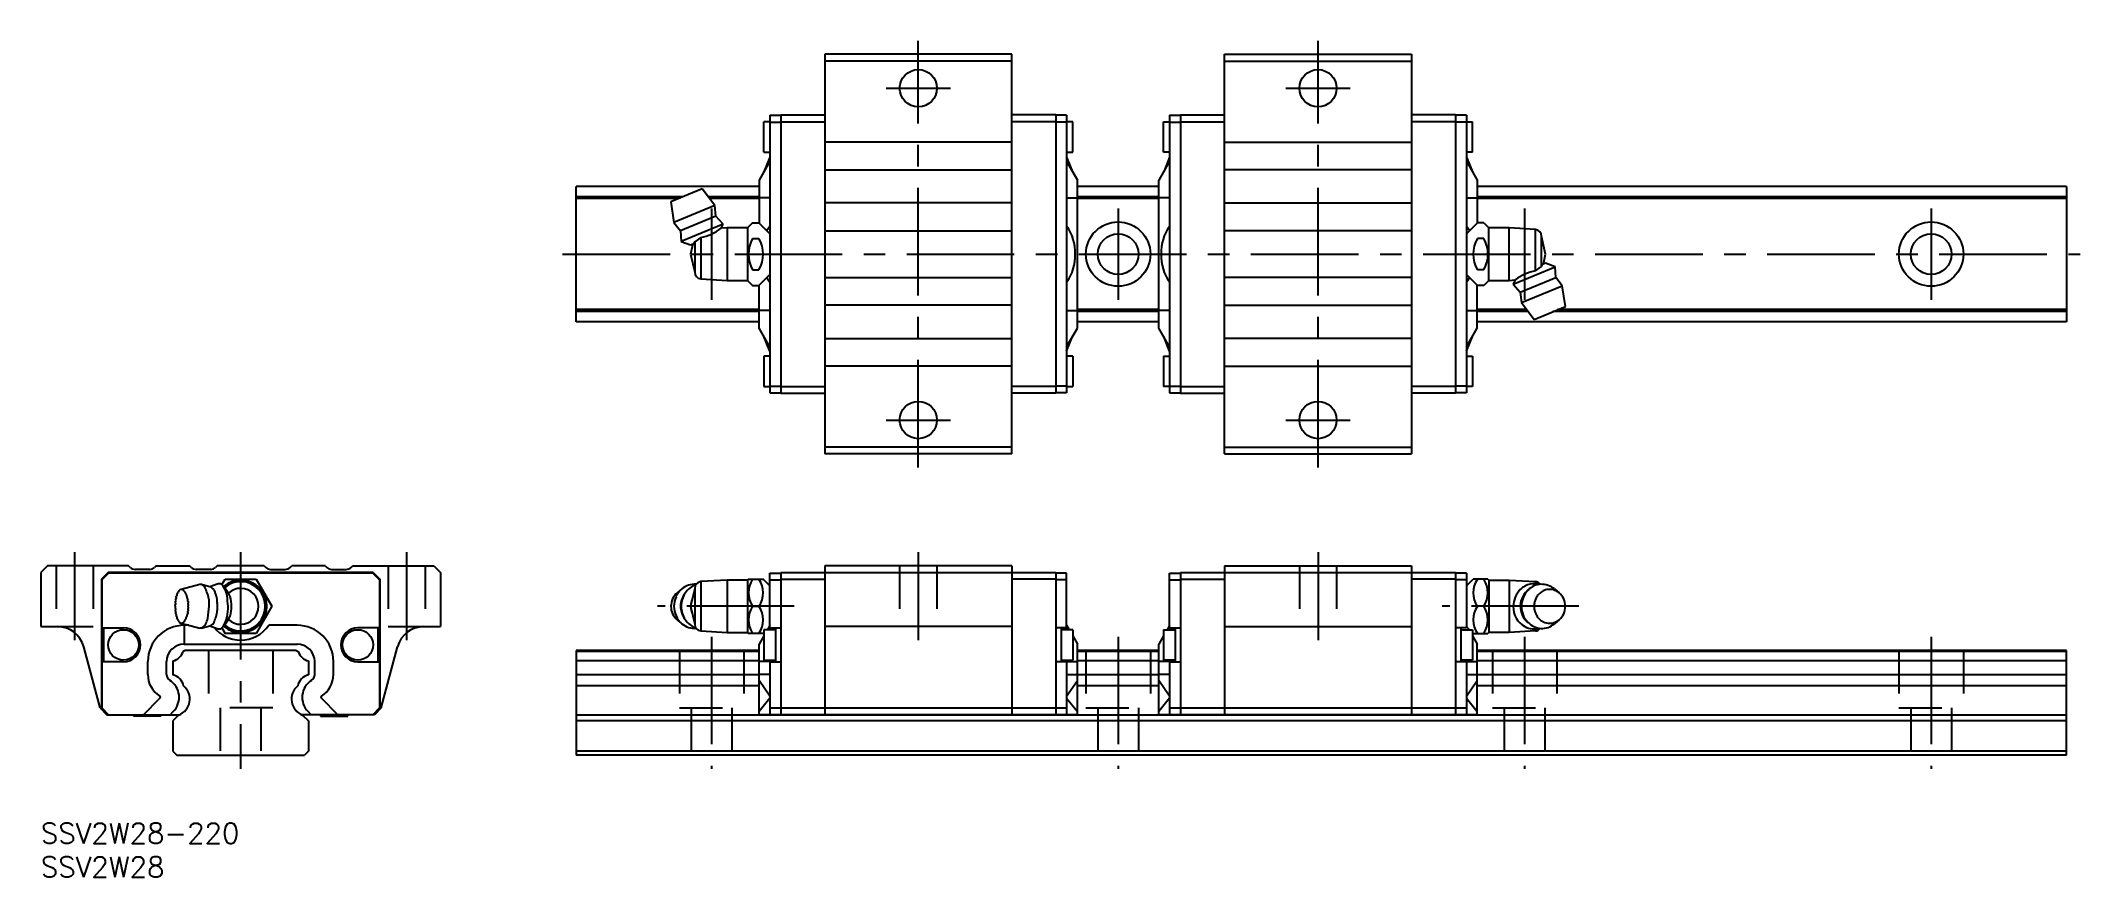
# Model space of a CAD drawing. Extents: x 0 to 301, y -8 to 115.
import ezdxf

# ---------------------------------------------------------------- set-up
doc = ezdxf.new("R2010")
doc.units = 0
doc.header["$LTSCALE"] = 0.5
doc.linetypes.add('CENTER', pattern=[50.8, 31.75, -6.35, 6.35, -6.35])
doc.linetypes.add('DASHED', pattern=[19.05, 12.7, -6.35])
for name, color, linetype in [('MSM_CENTER', 1, 'CENTER'), ('MSM_CONTINUOUS', 7, 'CONTINUOUS'), ('MSM_DASHED', 4, 'DASHED'), ('MSM_PART_NUMBER', 7, 'CONTINUOUS')]:
    doc.layers.add(name, color=color, linetype=linetype)
doc.styles.get("Standard").update_dxf_attribs({"font": 'txt.shx', "height": 3, "bigfont": 'bigfont.shx'})

# ---------------------------------------------------------------- blocks, each defined once
blk = doc.blocks.new('*U8')
at = {"layer": 'MSM_PART_NUMBER'}
blk.add_text('SSV2W28-220', height=3, dxfattribs=at).set_placement((0, -3))
blk = doc.blocks.new('*U9')
at = {"layer": 'MSM_PART_NUMBER'}
blk.add_text('SSV2W28', height=3, dxfattribs=at).set_placement((0, -8))

msp = doc.modelspace()

# ---------------------------------------------------------------- linework, layer by layer
at = {"layer": 'MSM_CENTER'}
for p, q in [((129.52, 52.5), (129.52, 115.5)), ((188.52, 52.5), (188.52, 115.5)), ((124.77, 108.5), (134.27, 108.5)), ((183.77, 108.5), (193.27, 108.5)), ((99.02, 90.75), (99.02, 77.25)), ((159.02, 90.75), (159.02, 77.25)), ((219.02, 90.75), (219.02, 77.25)), ((279.02, 90.75), (279.02, 77.25)), ((77.02, 84), (301.02, 84)), ((124.77, 59.5), (134.27, 59.5)), ((183.77, 59.5), (193.27, 59.5)), ((5, 40), (5, 27)), ((29.5, 40), (29.5, 8)), ((54, 40), (54, 27)), ((129.52, 40), (129.52, 27)), ((188.52, 40), (188.52, 27)), ((111.22, 32), (91.01, 32)), ((227.03, 32), (206.82, 32)), ((99.02, 27.5), (99.02, 8)), ((159.02, 27.5), (159.02, 8)), ((219.02, 27.5), (219.02, 8)), ((279.02, 27.5), (279.02, 8))]:
    msp.add_line(p, q, dxfattribs=at)
at = {"layer": 'MSM_CONTINUOUS'}
for p, q in [((143.32, 113.5), (115.72, 113.5)), ((115.72, 113.5), (115.72, 54.5)), ((143.32, 112.5), (115.72, 112.5)), ((143.32, 54.5), (143.32, 113.5)), ((174.72, 54.5), (174.72, 113.5)), ((174.72, 113.5), (202.32, 113.5)), ((174.72, 112.5), (202.32, 112.5)), ((202.32, 113.5), (202.32, 54.5)), ((106.72, 99.05), (106.72, 103.55)), ((107.62, 103.55), (106.72, 103.55)), ((107.62, 104.5), (107.62, 63.5)), ((107.62, 104.5), (109.22, 104.5)), ((107.62, 103.5), (109.22, 103.5)), ((109.22, 104.55), (109.22, 63.45)), ((109.22, 104.55), (115.72, 104.55)), ((109.22, 103.55), (115.72, 103.55)), ((149.82, 104.55), (143.32, 104.55)), ((149.82, 103.55), (143.32, 103.55)), ((149.82, 104.55), (149.82, 63.45)), ((151.42, 104.5), (149.82, 104.5)), ((151.42, 103.5), (149.82, 103.5)), ((151.42, 104.5), (151.42, 63.5)), ((152.32, 103.55), (151.42, 103.55)), ((152.32, 99.05), (152.32, 103.55)), ((165.72, 99.05), (165.72, 103.55)), ((165.72, 103.55), (166.62, 103.55)), ((166.62, 104.5), (168.22, 104.5)), ((166.62, 104.5), (166.62, 63.5)), ((166.62, 103.5), (168.22, 103.5)), ((168.22, 104.55), (168.22, 63.45)), ((168.22, 104.55), (174.72, 104.55)), ((168.22, 103.55), (174.72, 103.55)), ((208.82, 104.55), (202.32, 104.55)), ((208.82, 103.55), (202.32, 103.55)), ((208.82, 104.55), (208.82, 63.45)), ((210.42, 104.5), (208.82, 104.5)), ((210.42, 103.5), (208.82, 103.5)), ((210.42, 104.5), (210.42, 63.5)), ((210.42, 103.55), (211.32, 103.55)), ((211.32, 99.05), (211.32, 103.55)), ((143.32, 100.55), (115.72, 100.55)), ((174.72, 100.55), (202.32, 100.55)), ((107.62, 97.7), (106.02, 94.93)), ((106.72, 99.05), (107.62, 99.05)), ((107.62, 98.33), (106.74, 96.17)), ((115.72, 96.45), (143.32, 96.45)), ((151.42, 99.05), (152.32, 99.05)), ((151.42, 98.33), (152.3, 96.17)), ((151.42, 97.7), (153.02, 94.93)), ((166.62, 97.7), (165.02, 94.93)), ((166.62, 99.05), (165.72, 99.05)), ((166.62, 98.33), (165.74, 96.17)), ((202.32, 96.45), (174.72, 96.45)), ((211.32, 99.05), (210.42, 99.05)), ((210.42, 98.33), (211.3, 96.17)), ((210.42, 97.7), (212.02, 94.93)), ((79.02, 74), (79.02, 94)), ((106.02, 94), (79.02, 94)), ((97.63, 93.64), (93.01, 91.73)), ((99.48, 91.16), (97.63, 93.64)), ((106.02, 94.93), (106.02, 88.6)), ((153.02, 73.07), (153.02, 94.93)), ((165.02, 94), (153.02, 94)), ((165.02, 73.07), (165.02, 94.93)), ((212.02, 94.93), (212.02, 88.6)), ((299.02, 94), (212.02, 94)), ((299.02, 94), (299.02, 74)), ((94.84, 92.48), (79.02, 92.48)), ((94.15, 92.2), (79.02, 92.2)), ((93.01, 91.73), (93.46, 88.67)), ((99.48, 91.16), (93.46, 88.67)), ((106.02, 92.48), (98.5, 92.48)), ((106.02, 92.2), (98.71, 92.2)), ((99.66, 89.61), (99.48, 91.16)), ((107.62, 92.33), (106.02, 92.33)), ((143.32, 91.55), (115.72, 91.55)), ((151.42, 92.33), (153.02, 92.33)), ((165.02, 92.48), (153.02, 92.48)), ((165.02, 92.2), (153.02, 92.2)), ((166.62, 92.33), (165.02, 92.33)), ((174.72, 91.55), (202.32, 91.55)), ((210.42, 92.33), (212.02, 92.33)), ((299.02, 92.48), (212.02, 92.48)), ((299.02, 92.2), (212.02, 92.2)), ((93.46, 88.67), (94.43, 87.44)), ((99.66, 89.61), (94.43, 87.44)), ((94.43, 87.44), (94.53, 85.86)), ((100.71, 88.42), (94.53, 85.86)), ((100.71, 88.42), (99.66, 89.61)), ((100.43, 87.82), (100.71, 88.42)), ((101.32, 87.87), (100.43, 87.82)), ((100.43, 87.82), (100.43, 87.82)), ((100.43, 87.82), (100.43, 87.82)), ((101.32, 87.87), (101.32, 80.12)), ((104.32, 87.87), (101.32, 87.87)), ((105.06, 88.62), (104.32, 87.87)), ((104.32, 87.87), (104.32, 80.12)), ((105.06, 88.62), (106, 88.62)), ((107.62, 87), (106, 88.62)), ((115.72, 87.45), (143.32, 87.45)), ((202.32, 87.45), (174.72, 87.45)), ((210.42, 87), (212.04, 88.62)), ((212.98, 88.62), (212.04, 88.62)), ((212.98, 88.62), (213.72, 87.87)), ((213.72, 80.12), (213.72, 87.87)), ((216.72, 87.87), (213.72, 87.87)), ((216.72, 80.12), (216.72, 87.87)), ((220.64, 87.64), (216.72, 87.87)), ((220.64, 81.55), (220.64, 87.64)), ((94.53, 85.86), (95.92, 85.36)), ((95.92, 85.36), (96.4, 85.55)), ((96.26, 85.5), (95.92, 84)), ((96.52, 85.81), (96.4, 85.55)), ((97.4, 86.45), (96.52, 85.81)), ((96.52, 85.81), (96.52, 81.35)), ((97.4, 86.45), (97.4, 80.36)), ((105.06, 86.31), (106, 86.31)), ((212.98, 86.31), (212.04, 86.31)), ((221.52, 82.19), (221.52, 86.65)), ((222.12, 84), (221.52, 86.65)), ((95.92, 84), (96.52, 81.35)), ((105.06, 81.69), (106, 81.69)), ((212.98, 81.69), (212.04, 81.69)), ((217.34, 79.58), (223.51, 82.14)), ((220.64, 81.55), (221.52, 82.19)), ((221.52, 82.19), (221.64, 82.45)), ((222.12, 82.64), (221.64, 82.45)), ((221.78, 82.5), (222.12, 84)), ((223.51, 82.14), (222.12, 82.64)), ((223.61, 80.56), (223.51, 82.14)), ((97.4, 80.36), (101.32, 80.12)), ((101.32, 80.12), (104.32, 80.12)), ((104.32, 80.12), (105.06, 79.38)), ((105.06, 79.38), (106, 79.38)), ((106, 79.38), (107.62, 81)), ((106.02, 73.07), (106.02, 79.4)), ((115.72, 80.55), (143.32, 80.55)), ((202.32, 80.55), (174.72, 80.55)), ((212.04, 79.38), (210.42, 81)), ((212.02, 73.07), (212.02, 79.4)), ((212.98, 79.38), (212.04, 79.38)), ((213.72, 80.12), (212.98, 79.38)), ((213.72, 80.12), (216.72, 80.12)), ((216.72, 80.12), (217.61, 80.18)), ((217.61, 80.18), (217.34, 79.58)), ((217.34, 79.58), (218.38, 78.39)), ((217.61, 80.18), (217.61, 80.18)), ((217.61, 80.18), (217.61, 80.18)), ((218.38, 78.39), (223.61, 80.56)), ((218.38, 78.39), (218.56, 76.84)), ((218.56, 76.84), (224.58, 79.33)), ((224.58, 79.33), (223.61, 80.56)), ((225.03, 76.27), (224.58, 79.33)), ((106.02, 75.8), (79.02, 75.8)), ((106.02, 75.52), (79.02, 75.52)), ((107.62, 75.67), (106.02, 75.67)), ((143.32, 76.45), (115.72, 76.45)), ((151.42, 75.67), (153.02, 75.67)), ((165.02, 75.8), (153.02, 75.8)), ((165.02, 75.52), (153.02, 75.52)), ((166.62, 75.67), (165.02, 75.67)), ((174.72, 76.45), (202.32, 76.45)), ((210.42, 75.67), (212.02, 75.67)), ((219.33, 75.8), (212.02, 75.8)), ((219.54, 75.52), (212.02, 75.52)), ((218.56, 76.84), (220.41, 74.36)), ((220.41, 74.36), (225.03, 76.27)), ((299.02, 75.52), (223.2, 75.52)), ((299.02, 75.8), (223.89, 75.8)), ((106.02, 74), (79.02, 74)), ((107.62, 70.3), (106.02, 73.07)), ((151.42, 70.3), (153.02, 73.07)), ((165.02, 74), (153.02, 74)), ((166.62, 70.3), (165.02, 73.07)), ((210.42, 70.3), (212.02, 73.07)), ((299.02, 74), (212.02, 74)), ((107.62, 69.67), (106.74, 71.83)), ((115.72, 71.55), (143.32, 71.55)), ((151.42, 69.67), (152.3, 71.83)), ((166.62, 69.67), (165.74, 71.83)), ((202.32, 71.55), (174.72, 71.55)), ((210.42, 69.67), (211.3, 71.83)), ((107.62, 68.95), (106.72, 68.95)), ((106.72, 68.95), (106.72, 64.45)), ((143.32, 67.45), (115.72, 67.45)), ((152.32, 68.95), (151.42, 68.95)), ((152.32, 68.95), (152.32, 64.45)), ((165.72, 68.95), (165.72, 64.45)), ((165.72, 68.95), (166.62, 68.95)), ((174.72, 67.45), (202.32, 67.45)), ((210.42, 68.95), (211.32, 68.95)), ((211.32, 68.95), (211.32, 64.45)), ((106.72, 64.45), (107.62, 64.45)), ((107.62, 64.5), (109.22, 64.5)), ((107.62, 63.5), (109.22, 63.5)), ((109.22, 64.45), (115.72, 64.45)), ((109.22, 63.45), (115.72, 63.45)), ((149.82, 64.45), (143.32, 64.45)), ((149.82, 63.45), (143.32, 63.45)), ((151.42, 64.5), (149.82, 64.5)), ((151.42, 63.5), (149.82, 63.5)), ((151.42, 64.45), (152.32, 64.45)), ((166.62, 64.45), (165.72, 64.45)), ((166.62, 64.5), (168.22, 64.5)), ((166.62, 63.5), (168.22, 63.5)), ((168.22, 64.45), (174.72, 64.45)), ((168.22, 63.45), (174.72, 63.45)), ((208.82, 64.45), (202.32, 64.45)), ((208.82, 63.45), (202.32, 63.45)), ((210.42, 64.5), (208.82, 64.5)), ((210.42, 63.5), (208.82, 63.5)), ((211.32, 64.45), (210.42, 64.45)), ((143.32, 55.5), (115.72, 55.5)), ((143.32, 54.5), (115.72, 54.5)), ((174.72, 55.5), (202.32, 55.5)), ((174.72, 54.5), (202.32, 54.5)), ((1, 38), (0, 37)), ((0, 37), (0, 29)), ((12.95, 38), (1, 38)), ((9.95, 37), (8.95, 36)), ((10, 36.9), (9, 35.9)), ((49.05, 37), (9.95, 37)), ((49, 36.9), (10, 36.9)), ((13.21, 37.74), (12.95, 38)), ((16.09, 37.45), (13.91, 37.45)), ((17.05, 38), (16.79, 37.74)), ((17.05, 38), (21.95, 38)), ((22.21, 37.74), (21.95, 38)), ((25.09, 37.45), (22.91, 37.45)), ((26.05, 38), (25.79, 37.74)), ((32.95, 38), (26.05, 38)), ((32.95, 38), (33.21, 37.74)), ((33.91, 37.45), (36.09, 37.45)), ((36.79, 37.74), (37.05, 38)), ((41.95, 38), (37.05, 38)), ((41.95, 38), (42.21, 37.74)), ((42.91, 37.45), (45.09, 37.45)), ((45.79, 37.74), (46.05, 38)), ((46.05, 38), (58, 38)), ((49, 36.9), (50, 35.9)), ((49.05, 37), (50.05, 36)), ((58, 38), (59, 37)), ((59, 37), (59, 29)), ((107.62, 36.9), (109.22, 36.9)), ((107.62, 28.55), (107.62, 36.9)), ((109.22, 37), (109.22, 16)), ((109.22, 37), (149.82, 37)), ((115.72, 38), (115.72, 16)), ((143.32, 38), (115.72, 38)), ((143.32, 38), (143.32, 16)), ((149.82, 37), (149.82, 16)), ((151.42, 36.9), (149.82, 36.9)), ((151.42, 28.55), (151.42, 36.9)), ((166.62, 36.9), (168.22, 36.9)), ((166.62, 28.55), (166.62, 36.9)), ((168.22, 37), (168.22, 16)), ((168.22, 37), (208.82, 37)), ((174.72, 38), (174.72, 16)), ((174.72, 38), (202.32, 38)), ((202.32, 38), (202.32, 16)), ((208.82, 37), (208.82, 16)), ((210.42, 36.9), (208.82, 36.9)), ((210.42, 36.9), (210.42, 28.8)), ((8.95, 36), (8.95, 17)), ((9, 35.9), (9, 28.8)), ((23.46, 35.24), (20.72, 34.49)), ((23.73, 35.24), (23.46, 35.24)), ((25.1, 34.82), (23.73, 35.24)), ((26.18, 35.31), (24.96, 34.86)), ((26.73, 35.2), (27.19, 36)), ((26.73, 35.2), (27.19, 36)), ((27.36, 34.42), (26.94, 34.98)), ((27.19, 36), (31.81, 36)), ((27.69, 33.93), (27.36, 34.42)), ((27.95, 33.43), (27.69, 33.93)), ((31.81, 36), (34.12, 32)), ((50, 35.9), (50, 28.8)), ((50.05, 36), (50.05, 17)), ((94.63, 34.58), (93.91, 33.98)), ((96.52, 34.65), (95.92, 32)), ((96.52, 34.65), (96.52, 29.35)), ((101.32, 35.87), (97.4, 35.64)), ((97.4, 35.64), (97.4, 28.36)), ((104.32, 35.87), (101.32, 35.87)), ((101.32, 35.87), (101.32, 28.12)), ((104.45, 36), (104.32, 35.87)), ((104.32, 35.87), (104.32, 28.12)), ((104.45, 36), (106.62, 36)), ((107.62, 35), (106.62, 36)), ((107.62, 35.9), (109.22, 35.9)), ((109.22, 36), (115.72, 36)), ((149.82, 36), (143.32, 36)), ((151.42, 35.9), (149.82, 35.9)), ((166.62, 35.9), (168.22, 35.9)), ((168.22, 36), (174.72, 36)), ((208.82, 36), (202.32, 36)), ((210.42, 35.9), (208.82, 35.9)), ((210.42, 35), (211.42, 36)), ((213.6, 36), (211.42, 36)), ((213.6, 36), (213.72, 35.87)), ((213.72, 35.87), (213.72, 28.12)), ((213.72, 35.87), (216.72, 35.87)), ((216.72, 35.87), (216.72, 28.12)), ((216.72, 35.87), (220.64, 35.64)), ((219.2, 34.07), (219.51, 34.38)), ((220.64, 35.64), (220.64, 35.33)), ((223.41, 34.58), (224.13, 33.98)), ((27.69, 30.07), (27.95, 30.57)), ((34.12, 32), (31.81, 28)), ((95.92, 32), (96.52, 29.35)), ((105.06, 32), (106, 32)), ((212.98, 32), (212.04, 32)), ((0, 29), (2.47, 29)), ((9, 28.8), (12.2, 28.8)), ((9.25, 28.8), (9.25, 23.8)), ((20.72, 29.51), (23.46, 28.76)), ((21.17, 29.2), (21.17, 26.43)), ((21.85, 29.2), (21.17, 29.2)), ((23.73, 28.76), (23.46, 28.76)), ((23.73, 28.76), (25.1, 29.18)), ((24.96, 29.14), (26.18, 28.69)), ((26.73, 28.8), (27.19, 28)), ((26.94, 29.02), (27.36, 29.58)), ((31.81, 28), (27.19, 28)), ((27.36, 29.58), (27.69, 30.07)), ((37.83, 29.2), (33.64, 29.2)), ((50, 28.8), (46.8, 28.8)), ((49.75, 28.8), (49.75, 23.8)), ((56.53, 29), (59, 29)), ((97.4, 28.36), (101.32, 28.12)), ((101.32, 28.12), (104.32, 28.12)), ((104.32, 28.12), (104.45, 28)), ((106.62, 28), (104.45, 28)), ((106.72, 27.64), (106.02, 26.43)), ((106.62, 28), (106.72, 28.1)), ((106.72, 28.55), (106.72, 24.05)), ((108.42, 28.55), (106.72, 28.55)), ((107.17, 28.55), (107.35, 28.73)), ((107.62, 29.2), (107.25, 28.55)), ((107.62, 28.8), (109.22, 28.8)), ((108.42, 28.8), (108.42, 23.8)), ((143.32, 29), (115.72, 29)), ((151.42, 28.8), (149.82, 28.8)), ((150.62, 28.8), (150.62, 23.8)), ((152.32, 28.55), (150.62, 28.55)), ((151.42, 29.2), (151.8, 28.55)), ((152.32, 28.55), (152.32, 24.05)), ((152.32, 27.64), (153.02, 26.43)), ((165.72, 27.64), (165.02, 26.43)), ((165.72, 28.55), (165.72, 24.05)), ((165.72, 28.55), (167.42, 28.55)), ((166.62, 29.2), (166.25, 28.55)), ((166.62, 28.8), (168.22, 28.8)), ((167.42, 28.8), (167.42, 23.8)), ((174.72, 29), (202.32, 29)), ((210.42, 28.8), (208.82, 28.8)), ((209.62, 28.8), (209.62, 23.8)), ((209.62, 28.55), (211.32, 28.55)), ((210.87, 28.55), (210.42, 29)), ((211.32, 28.55), (211.32, 24.05)), ((211.42, 28), (211.32, 28.1)), ((211.32, 27.64), (212.02, 26.43)), ((211.42, 28), (213.6, 28)), ((213.72, 28.12), (213.6, 28)), ((216.72, 28.12), (213.72, 28.12)), ((220.64, 28.36), (216.72, 28.12)), ((219.51, 29.62), (219.2, 29.93)), ((220.64, 28.67), (220.64, 28.36)), ((224.13, 30.02), (223.41, 29.42)), ((8.75, 17), (6.33, 26.04)), ((21.3, 25.5), (21.02, 25.34)), ((21.17, 26.43), (37.83, 26.43)), ((37.7, 25.5), (21.3, 25.5)), ((37.7, 25.5), (37.98, 25.34)), ((50.25, 17), (52.67, 26.04)), ((106.02, 25.5), (79.02, 25.5)), ((79.02, 25.5), (79.02, 10)), ((106.02, 25.34), (79.02, 25.34)), ((106.02, 16), (106.02, 26.43)), ((153.02, 16), (153.02, 26.43)), ((165.02, 25.5), (153.02, 25.5)), ((165.02, 25.34), (153.02, 25.34)), ((165.02, 16), (165.02, 26.43)), ((212.02, 16), (212.02, 26.43)), ((299.02, 25.5), (212.02, 25.5)), ((299.02, 25.34), (212.02, 25.34)), ((299.02, 10), (299.02, 25.5)), ((9, 23.8), (9, 17)), ((12.2, 23.8), (9, 23.8)), ((15.8, 21.92), (15.8, 23.83)), ((18.57, 21.92), (18.57, 23.83)), ((19.5, 23.94), (19.5, 21.86)), ((39.5, 23.94), (39.5, 21.86)), ((40.43, 21.92), (40.43, 23.83)), ((43.2, 21.92), (43.2, 23.83)), ((46.8, 23.8), (50, 23.8)), ((50, 23.8), (50, 17)), ((106.02, 23.94), (79.02, 23.94)), ((106.02, 21.86), (79.02, 21.86)), ((107.62, 23.83), (106.02, 23.83)), ((107.62, 21.92), (106.02, 21.92)), ((107.62, 18.73), (106.02, 21.07)), ((106.72, 24.05), (108.42, 24.05)), ((107.62, 24.05), (107.62, 16)), ((107.62, 23.8), (109.22, 23.8)), ((151.42, 23.8), (149.82, 23.8)), ((150.62, 24.05), (152.32, 24.05)), ((151.42, 24.05), (151.42, 16)), ((151.42, 23.83), (153.02, 23.83)), ((151.42, 21.92), (153.02, 21.92)), ((151.42, 18.73), (153.02, 21.07)), ((165.02, 23.94), (153.02, 23.94)), ((165.02, 21.86), (153.02, 21.86)), ((166.62, 23.83), (165.02, 23.83)), ((166.62, 21.92), (165.02, 21.92)), ((166.62, 18.73), (165.02, 21.07)), ((167.42, 24.05), (165.72, 24.05)), ((166.62, 24.05), (166.62, 16)), ((166.62, 23.8), (168.22, 23.8)), ((210.42, 23.8), (208.82, 23.8)), ((211.32, 24.05), (209.62, 24.05)), ((210.42, 24.05), (210.42, 16)), ((210.42, 23.83), (212.02, 23.83)), ((210.42, 21.92), (212.02, 21.92)), ((210.42, 18.73), (212.02, 21.07)), ((299.02, 23.94), (212.02, 23.94)), ((299.02, 21.86), (212.02, 21.86)), ((15.17, 16), (17.59, 18.42)), ((43.83, 16), (41.41, 18.42)), ((106.02, 20.24), (79.02, 20.24)), ((107.62, 18.42), (106.02, 16.46)), ((151.42, 18.42), (153.02, 16.46)), ((165.02, 20.24), (153.02, 20.24)), ((166.62, 18.42), (165.02, 16.46)), ((210.42, 18.42), (212.02, 16.46)), ((299.02, 20.24), (212.02, 20.24)), ((8.75, 17), (9.75, 16)), ((8.95, 17), (9.95, 16)), ((9, 17), (10, 16)), ((9.75, 16), (20.48, 16)), ((13.7, 16), (13.7, 15.8)), ((17.7, 15.8), (13.7, 15.8)), ((17.7, 15.8), (17.7, 16)), ((19.08, 16), (19.55, 16.46)), ((20.35, 15.95), (19.5, 15.1)), ((19.5, 15.1), (19.5, 10.6)), ((49.25, 16), (38.52, 16)), ((38.65, 15.95), (39.5, 15.1)), ((39.92, 16), (39.45, 16.46)), ((39.5, 15.1), (39.5, 10.6)), ((41.3, 16), (41.3, 15.8)), ((41.3, 15.8), (45.3, 15.8)), ((45.3, 15.8), (45.3, 16)), ((50, 17), (49, 16)), ((50.05, 17), (49.05, 16)), ((50.25, 17), (49.25, 16)), ((299.02, 15.95), (79.02, 15.95)), ((299.02, 15.1), (79.02, 15.1)), ((153.02, 16), (106.02, 16)), ((107.62, 17), (151.42, 17)), ((212.02, 16), (165.02, 16)), ((166.62, 17), (210.42, 17)), ((19.5, 10.6), (20.1, 10)), ((20.1, 10), (38.9, 10)), ((39.5, 10.6), (38.9, 10)), ((299.02, 10.6), (79.02, 10.6)), ((299.02, 10), (79.02, 10))]:
    msp.add_line(p, q, dxfattribs=at)
for centre, radius in [((129.52, 108.5), 2.75), ((188.52, 108.5), 2.75), ((159.02, 84), 4.75), ((279.02, 84), 4.75), ((159.02, 84), 3), ((279.02, 84), 3), ((129.52, 59.5), 2.75), ((188.52, 59.5), 2.75), ((12.2, 26.3), 2.25), ((46.8, 26.3), 2.25)]:
    msp.add_circle(centre, radius, dxfattribs=at)
for centre, radius, start, end in [((95.98, 93.6), 7.29, 281.2292, 307.55), ((110.76, 85.49), 4.11, 139.8147, 151.2732), ((146.02, 84.22), 6.67, 358.1073, 36.0009), ((172.02, 84.22), 6.67, 143.9991, 181.8927), ((207.28, 85.49), 4.11, 28.7268, 40.1853), ((220.52, 86.65), 1, 0, 83.2229), ((109.07, 84), 4.62, 150.0105, 209.9895), ((102, 84), 4.62, 330.0001, 29.9999), ((216.04, 84), 4.62, 150.0001, 209.9999), ((208.98, 84), 4.62, 330.0104, 29.9895), ((97.52, 81.35), 1, 180, 263.2229), ((146.02, 83.78), 6.67, 323.9991, 1.8927), ((172.02, 83.78), 6.67, 178.1073, 216.0009), ((222.06, 74.4), 7.29, 101.2292, 127.55), ((110.76, 82.51), 4.11, 208.7268, 220.1853), ((207.28, 82.51), 4.11, 319.8147, 331.2732), ((13.91, 38.45), 1, 225, 270), ((16.09, 38.45), 1, 270, 315), ((22.91, 38.45), 1, 225, 270), ((25.09, 38.45), 1, 270, 315), ((33.91, 38.45), 1, 225, 270), ((36.09, 38.45), 1, 270, 315), ((42.91, 38.45), 1, 225, 270), ((45.09, 38.45), 1, 270, 315), ((21.61, 32.88), 1.68, 165.9229, 172.8665), ((14.44, 34.67), 5.71, 345.9229, 347.9835), ((21.51, 33.17), 1.51, 160.0922, 167.9835), ((-1.76, 41.6), 23.24, 340.0922, 340.6158), ((21.27, 33.49), 1.18, 149.9462, 160.6158), ((22.34, 32.88), 2.41, 144.2871, 149.9462), ((20.78, 34), 0.49, 97.1639, 144.2871), ((20.67, 33.86), 0.628, 42.7713, 85.8209), ((19.84, 33.09), 1.76, 34.4113, 42.7713), ((20.16, 33.31), 1.37, 24.8028, 34.4113), ((15.84, 31.32), 6.13, 22.7591, 24.8028), ((19.8, 32.98), 1.84, 16.1339, 22.7591), ((-11.86, 23.82), 34.79, 15.7913, 16.1339), ((19.58, 32.71), 2.12, 10.2366, 15.7913), ((23.32, 34.24), 1.08, 21.0278, 67.2834), ((3.76, 26.72), 22.03, 18.6519, 21.0278), ((20.65, 32.42), 4.21, 354.2322, 18.6519), ((24.51, 33.55), 1.39, 55.0676, 65.0564), ((24.94, 34.16), 0.646, 25.4744, 55.0676), ((45.96, 44.18), 22.64, 205.4744, 206.7542), ((24.5, 33.36), 1.4, 7.3483, 26.7542), ((50.94, 36.77), 25.26, 187.3483, 189.748), ((26.36, 34.83), 0.511, 60.8171, 110.5992), ((26.13, 34.42), 0.984, 34.9878, 60.8171), ((24.29, 33.13), 3.23, 7.3525, 34.9878), ((29.5, 32), 3.88, 229.2393, 130.7607), ((29.5, 32), 3.64, 229.0058, 130.9942), ((5.45, 30.7), 22.23, 3.3561, 7.3525), ((29.5, 32), 2.65, 226.8285, 133.1715), ((22.84, 32), 5.31, 344.3386, 15.6614), ((95.47, 32.11), 2.43, 129.9202, 156.3696), ((96.91, 32.01), 3.45, 155.8923, 180.1998), ((96.76, 32.08), 3.29, 130.7852, 155.8923), ((97.56, 31.99), 3.14, 141.4466, 179.7942), ((96.48, 32.4), 2.86, 85.1547, 130.7852), ((98.13, 31.98), 3.61, 146.9357, 163.2854), ((97.72, 32.25), 3.11, 109.6894, 146.9357), ((97.52, 34.65), 1, 96.7771, 180), ((107.99, 34), 3.54, 145.6279, 214.3721), ((103.08, 34), 3.54, 325.6279, 34.3721), ((214.96, 34), 3.54, 145.6159, 214.3841), ((210.05, 34), 3.54, 325.6273, 34.3727), ((221.17, 31.87), 3.83, 136.741, 178.1041), ((220.03, 32.94), 2.27, 115.1296, 136.741), ((221.46, 32.01), 3.08, 126.2099, 230.7496), ((222.19, 31.92), 3.64, 137.6191, 178.8069), ((220.56, 31.82), 3.51, 88.6836, 115.1296), ((221.5, 32.55), 2.7, 91.7682, 137.6191), ((222.8, 32.14), 2.36, 144.8049, 158.6141), ((220.52, 34.65), 1, 36.791, 83.2229), ((220.6, 33.48), 1.85, 71.5934, 88.6836), ((222.99, 32), 2.59, 129.7266, 144.8049), ((222.69, 32.37), 2.12, 111.4007, 129.7266), ((221.51, 32.26), 2.99, 50.6705, 91.7682), ((222.74, 32.23), 2.27, 90.6006, 111.4007), ((222.74, 32.47), 2.03, 68.2985, 90.6006), ((222.6, 32.11), 2.42, 50.6319, 68.2985), ((222.45, 32.02), 2.58, 359.4947, 49.3507), ((21.68, 32.29), 1.81, 173.733, 180.0616), ((16.15, 32.28), 3.71, 356.9724, 0.0616), ((21.68, 31.99), 1.83, 176.9724, 183.2469), ((16.15, 31.68), 3.72, 0.1617, 3.2469), ((21.68, 31.69), 1.81, 180.1617, 186.4986), ((16.03, 32.91), 3.87, 353.733, 356.7047), ((16.01, 31.05), 3.89, 3.5403, 6.4986), ((21.66, 32.58), 1.77, 170.1836, 176.7047), ((21.66, 31.4), 1.77, 183.5403, 190.0814), ((15.66, 33.62), 4.32, 350.1836, 352.8665), ((15.62, 30.32), 4.37, 7.4277, 10.0814), ((21.61, 31.1), 1.67, 187.4277, 194.4141), ((14.27, 29.22), 5.9, 12.4183, 14.4141), ((21.5, 30.81), 1.5, 192.4183, 200.4132), ((-13.46, 17.8), 35.8, 20.0721, 20.4132), ((16.32, 32.51), 5.62, 334.4057, 336.6464), ((19.82, 31), 1.81, 336.6464, 343.3865), ((-5.98, 38.7), 28.74, 343.3865, 343.8022), ((19.59, 31.27), 2.1, 343.8022, 349.4059), ((55.72, 24.52), 34.65, 169.0693, 169.4059), ((52.62, 38.68), 31.46, 190.2366, 190.607), ((19.46, 32.47), 2.29, 5.5412, 10.607), ((19.46, 31.52), 2.28, 349.0693, 354.1585), ((37.95, 34.26), 16.29, 185.5412, 186.2483), ((38.31, 29.59), 16.67, 173.4671, 174.1585), ((19.39, 32.23), 2.37, 1.408, 6.2483), ((19.4, 31.76), 2.37, 353.4671, 358.3172), ((35.4, 31.29), 13.64, 177.4766, 178.3172), ((35.33, 32.62), 13.57, 181.408, 182.2531), ((19.37, 31.99), 2.4, 357.4766, 2.2531), ((22.57, 30.49), 2.08, 304.0454, 352.8838), ((-50.46, 39.61), 75.68, 352.8838, 354.2322), ((5.34, 37.65), 21.76, 338.4782, 340.7177), ((23.38, 31.34), 2.66, 340.7177, 1.156), ((30.97, 31.49), 4.94, 174.0912, 181.156), ((24.26, 32.19), 1.81, 354.0912, 9.748), ((21.45, 31.97), 6.23, 331.7244, 345.9353), ((22.53, 31.7), 5.12, 345.9353, 3.3561), ((95.76, 31.99), 2.75, 156.3696, 179.7225), ((95.64, 31.99), 2.63, 179.7225, 204.1854), ((95.56, 31.95), 2.53, 204.1854, 229.5249), ((97.02, 32.01), 3.56, 180.1998, 203.7081), ((96.68, 31.86), 3.19, 203.7081, 230.0021), ((97.41, 31.99), 2.98, 179.7942, 196.5767), ((97.99, 32.02), 3.46, 163.2854, 180.3436), ((98.29, 32.02), 3.76, 180.3436, 196.0273), ((97.65, 32.06), 3.23, 196.5767, 217.9131), ((97.88, 31.9), 3.33, 196.0273, 213.7038), ((98.32, 32), 2.4, 154.7068, 179.7781), ((98.38, 32.02), 2.46, 180.3823, 205.1326), ((107.99, 30), 3.54, 145.6279, 214.3721), ((103.08, 30), 3.54, 325.6279, 34.3721), ((214.96, 30), 3.54, 145.6273, 214.3727), ((210.05, 30), 3.54, 325.6273, 34.3727), ((220.61, 31.89), 3.28, 178.1041, 241.8177), ((221.83, 31.93), 3.28, 178.8069, 224.8147), ((222.86, 32.02), 2.45, 168.7966, 180.5394), ((223.41, 32.03), 3.01, 180.5394, 190.1247), ((223.33, 31.93), 2.94, 158.6141, 168.7966), ((222.84, 31.93), 2.42, 190.1247, 202.4646), ((223.19, 32.07), 2.8, 202.4646, 214.1163), ((222.75, 31.77), 2.27, 214.1163, 231.3522), ((222.6, 31.86), 2.39, 309.6388, 336.5974), ((222.22, 32.02), 2.8, 336.5974, 359.4947), ((2.47, 25), 4, 15, 90), ((12.2, 26.3), 2.5, 270, 90), ((21.17, 23.83), 5.37, 90.0008, 179.9992), ((21.25, 30.48), 1.15, 200.0721, 211.1208), ((22.02, 30.95), 2.06, 211.1208, 217.8884), ((20.78, 29.98), 0.477, 217.8884, 242.119), ((20.73, 29.89), 0.381, 242.119, 267.2598), ((20.68, 30.11), 0.597, 273.2202, 298.7005), ((20.69, 30.1), 0.589, 298.7005, 314.972), ((19.97, 30.81), 1.59, 314.972, 324.4048), ((20.19, 30.66), 1.33, 324.4048, 334.4057), ((24.8, 29.97), 0.842, 290.5673, 338.4782), ((29.5, 32), 5, 218.0521, 269.9873), ((26.38, 29.59), 0.919, 257.7557, 277.7073), ((26.47, 28.92), 0.242, 277.7073, 306.3092), ((27.44, 27.59), 1.41, 120.5653, 126.3092), ((26.44, 29.29), 0.561, 300.5653, 331.7244), ((29.5, 32), 5, 270.0118, 325.9324), ((37.83, 23.83), 5.37, 0.0008, 89.9992), ((46.8, 26.3), 2.5, 90, 270), ((56.53, 25), 4, 90, 165), ((125.32, 66.82), 48.38, 229.5249, 230.6346), ((96.53, 31.68), 2.95, 230.0021, 251.8623), ((97.9, 31.92), 3.36, 213.7038, 231.0042), ((96.47, 31.5), 2.76, 251.8623, 275.2328), ((97.62, 31.56), 2.9, 231.0042, 250.9998), ((97.52, 29.35), 1, 180, 263.2229), ((220.42, 31.53), 2.87, 241.8177, 285.548), ((221.72, 31.82), 3.11, 224.8147, 244.7743), ((221.55, 31.46), 2.72, 244.7743, 267.3138), ((220.52, 29.35), 1, 276.7771, 323.209), ((222.87, 31.93), 2.47, 231.3522, 242.8397), ((221.56, 31.61), 2.87, 267.3138, 310.2475), ((222.71, 31.6), 2.1, 242.8397, 270.3125), ((222.71, 31.7), 2.2, 270.3125, 310.2548), ((21.17, 23.83), 2.6, 90, 180), ((19.02, 25.98), 2.1, 283.2606, 342.1056), ((37.83, 23.83), 2.6, 0, 90), ((39.98, 25.98), 2.1, 197.8944, 256.7394), ((19.57, 21.92), 3.77, 180, 237.6682), ((19.57, 21.92), 1, 180, 237.6682), ((17.45, 18.56), 2.97, 315, 57.6682), ((19.02, 19.82), 2.1, 11.6297, 76.7394), ((39.98, 19.82), 2.1, 103.2606, 168.3703), ((41.55, 18.56), 2.97, 122.3318, 225), ((39.43, 21.92), 1, 302.3318, 0), ((39.43, 21.92), 3.77, 302.3318, 0), ((17.45, 18.56), 0.2, 315.0001, 57.6681), ((19.5, 18.3), 2.5, 289.8363, 50.9443), ((39.5, 18.3), 2.5, 129.0557, 250.1637), ((41.55, 18.56), 0.2, 122.3318, 224.9999)]:
    msp.add_arc(centre, radius, start, end, dxfattribs=at)
at = {"layer": 'MSM_DASHED'}
for p, q in [((2.25, 38), (2.25, 29)), ((7.75, 38), (7.75, 29)), ((51.25, 38), (51.25, 29)), ((56.75, 38), (56.75, 29)), ((126.77, 38), (126.77, 29)), ((132.27, 38), (132.27, 29)), ((185.77, 38), (185.77, 29)), ((191.27, 38), (191.27, 29)), ((2.25, 29), (7.75, 29)), ((51.25, 29), (56.75, 29)), ((24.75, 25.5), (24.75, 17)), ((34.25, 25.5), (34.25, 17)), ((94.27, 25.5), (94.27, 17)), ((103.77, 25.5), (103.77, 17)), ((154.27, 25.5), (154.27, 17)), ((163.77, 25.5), (163.77, 17)), ((214.27, 25.5), (214.27, 17)), ((223.77, 25.5), (223.77, 17)), ((274.27, 25.5), (274.27, 17)), ((283.77, 25.5), (283.77, 17)), ((34.25, 17), (24.75, 17)), ((26.5, 17), (26.5, 10)), ((32.5, 17), (32.5, 10)), ((94.27, 17), (103.77, 17)), ((96.02, 17), (96.02, 10)), ((102.02, 17), (102.02, 10)), ((154.27, 17), (163.77, 17)), ((156.02, 17), (156.02, 10)), ((162.02, 17), (162.02, 10)), ((214.27, 17), (223.77, 17)), ((216.02, 17), (216.02, 10)), ((222.02, 17), (222.02, 10)), ((274.27, 17), (283.77, 17)), ((276.02, 17), (276.02, 10)), ((282.02, 17), (282.02, 10))]:
    msp.add_line(p, q, dxfattribs=at)

# ---------------------------------------------------------------- block references
at = {"layer": 'MSM_CONTINUOUS'}
for name in ['*U8', '*U9']:
    msp.add_blockref(name, (0, 0), dxfattribs=at)

doc.saveas('drawing.dxf')
